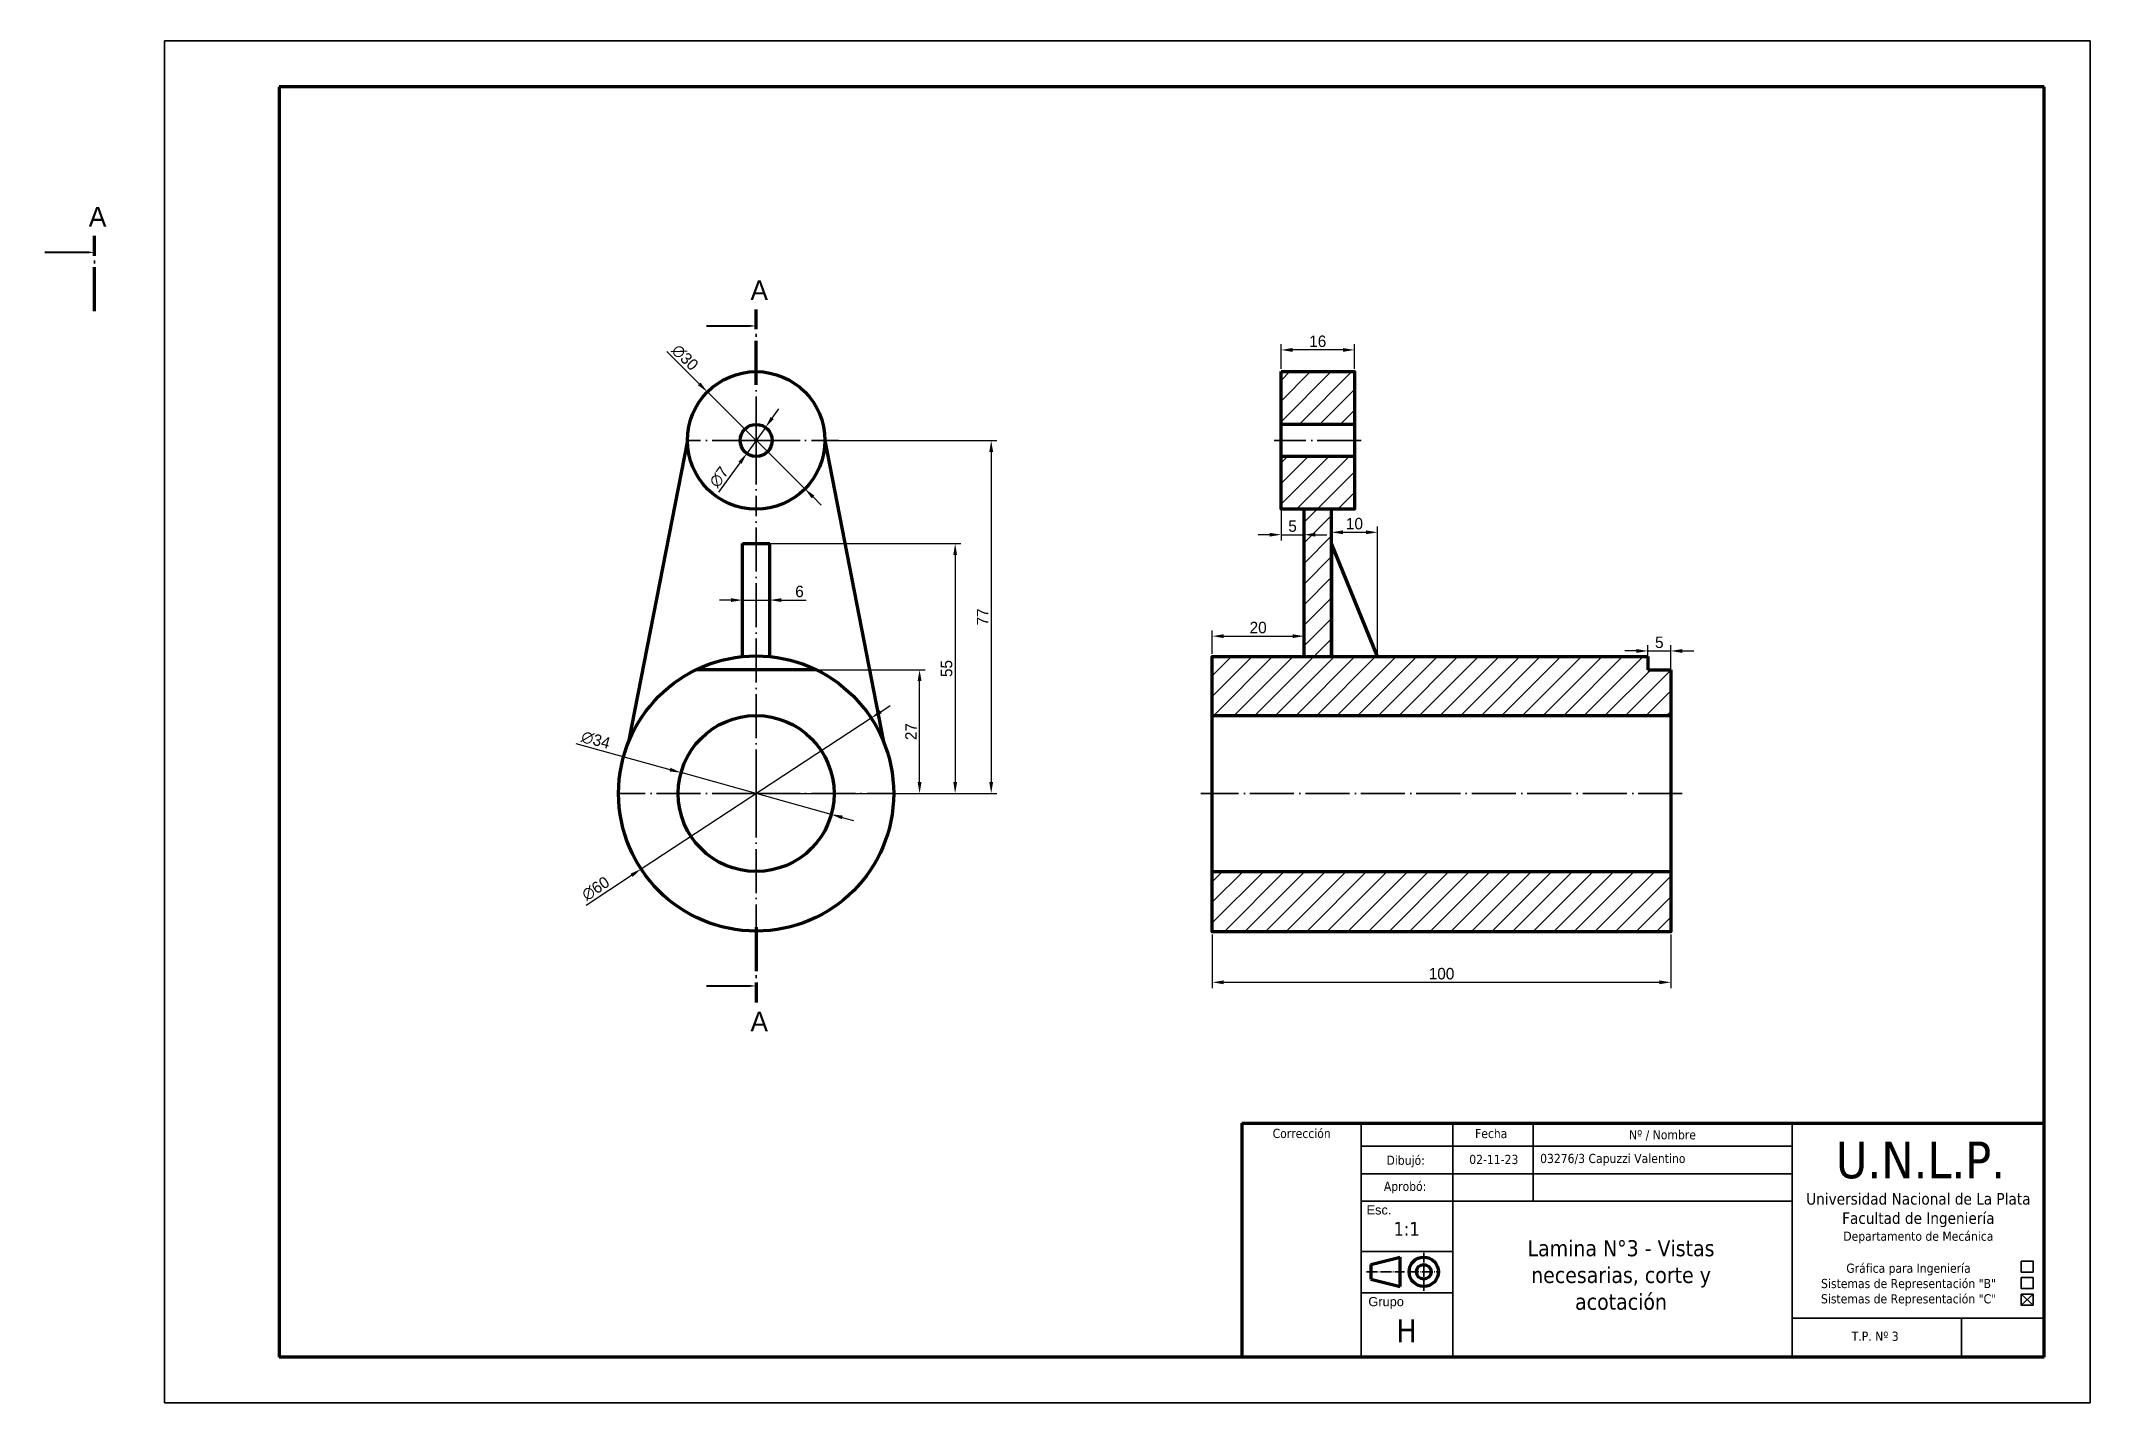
# Model space of a CAD drawing. Header units: millimetres. Extents: x 1050 to 1497, y 843 to 1140.
import ezdxf

# ---------------------------------------------------------------- set-up
doc = ezdxf.new("R2010")
doc.units = ezdxf.units.MM
doc.header["$LTSCALE"] = 0.4
doc.linetypes.add('ACAD_ISO04W100', pattern=[30, 24, -3, 0, -3])
for name, color, linetype, lineweight in [('Contornos Visibles', 7, 'Continuous', 70), ('Cotas', 3, 'Continuous', 35), ('Ejes', 4, 'ACAD_ISO04W100', 35), ('Ind Corte', 1, 'ACAD_ISO04W100', 70), ('Rayado', 2, 'Continuous', 35), ('Rotulo LINEAS Borde', 5, 'Continuous', 70), ('Rotulo LINEAS internas', 1, 'Continuous', 35), ('TEXTO', 4, 'Continuous', 35)]:
    doc.layers.add(name, color=color, linetype=linetype, lineweight=lineweight)
doc.dimstyles.new('ISO-25', dxfattribs={"dimtxt": 2.5, "dimasz": 2.5, "dimexe": 1.25, "dimexo": 0.625, "dimtad": 1, "dimdec": 0, "dimtxsty": 'Standard', "dimcen": 2.5, "dimadec": 0, "dimazin": 0, "dimtfac": 1, "dimtdec": 0, "dimtmove": 0, "dimatfit": 3, "dimfxl": 1, "dimarcsym": 0})
pattern_1 = [(45, (-624.6094, -164.699), (-2.245064, 2.245064), [])]

# ---------------------------------------------------------------- blocks, each defined once
blk = doc.blocks.new('*D1')
at = {"layer": 'Cotas', "color": 0, "lineweight": -2, "transparency": 16777216}
for p, q in [((1230.8, 992.6), (1180.64, 959.68)), ((1232.89, 993.97), (1234.98, 995.34)), ((1168.61, 951.79), (1178.55, 958.31))]:
    blk.add_line(p, q, dxfattribs=at)
at = {"layer": 'Cotas', "color": 0, "transparency": 16777216}
for points in [[(1232.66, 994.32), (1233.12, 993.62), (1230.8, 992.6)], [(1178.32, 958.66), (1178.78, 957.96), (1180.64, 959.68)]]:
    blk.add_solid(points, dxfattribs=at)
at = {"layer": 'Cotas', "color": 0, "transparency": 16777216, "insert": (1170.72, 955.41), "char_height": 2.5, "attachment_point": 5, "rotation": 33.2749}
blk.add_mtext('∅60', dxfattribs=at)
blk = doc.blocks.new('*D2')
at = {"layer": 'Cotas', "color": 0, "lineweight": -2, "transparency": 16777216}
for p, q in [((1166.42, 987.04), (1186.93, 981.35)), ((1222.1, 971.6), (1189.34, 980.69)), ((1224.51, 970.93), (1226.92, 970.26))]:
    blk.add_line(p, q, dxfattribs=at)
at = {"layer": 'Cotas', "color": 0, "transparency": 16777216}
for points in [[(1187.04, 981.76), (1186.82, 980.95), (1189.34, 980.69)], [(1224.62, 971.33), (1224.4, 970.53), (1222.1, 971.6)]]:
    blk.add_solid(points, dxfattribs=at)
at = {"layer": 'Cotas', "color": 0, "transparency": 16777216, "insert": (1170.73, 987.79), "char_height": 2.5, "attachment_point": 5, "rotation": 344.4958}
blk.add_mtext('∅34', dxfattribs=at)
blk = doc.blocks.new('*D3')
at = {"layer": 'Cotas', "color": 0, "lineweight": -2, "transparency": 16777216}
for p, q in [((1202.72, 1018.94), (1202.72, 1019.57)), ((1208.72, 1018.94), (1208.72, 1019.57)), ((1200.22, 1018.32), (1197.72, 1018.32)), ((1202.72, 1018.32), (1208.72, 1018.32)), ((1211.22, 1018.32), (1216.63, 1018.32))]:
    blk.add_line(p, q, dxfattribs=at)
at = {"layer": 'Cotas', "color": 0, "transparency": 16777216}
for points in [[(1200.22, 1018.73), (1200.22, 1017.9), (1202.72, 1018.32)], [(1211.22, 1018.73), (1211.22, 1017.9), (1208.72, 1018.32)]]:
    blk.add_solid(points, dxfattribs=at)
at = {"layer": 'Cotas', "color": 0, "transparency": 16777216, "insert": (1215.18, 1020.19), "char_height": 2.5, "attachment_point": 5}
blk.add_mtext('6', dxfattribs=at)
blk = doc.blocks.new('*D4')
at = {"layer": 'Cotas', "color": 0, "lineweight": -2, "transparency": 16777216}
for p, q in [((1186.21, 1072.52), (1193.3, 1065.47)), ((1216.36, 1042.57), (1195.08, 1063.71)), ((1218.13, 1040.81), (1219.91, 1039.05))]:
    blk.add_line(p, q, dxfattribs=at)
at = {"layer": 'Cotas', "color": 0, "transparency": 16777216}
for points in [[(1193.59, 1065.77), (1193.01, 1065.18), (1195.08, 1063.71)], [(1218.43, 1041.11), (1217.84, 1040.51), (1216.36, 1042.57)]]:
    blk.add_solid(points, dxfattribs=at)
at = {"layer": 'Cotas', "color": 0, "transparency": 16777216, "insert": (1190.19, 1071.21), "char_height": 2.5, "attachment_point": 5, "rotation": 315.1967}
blk.add_mtext('∅30', dxfattribs=at)
blk = doc.blocks.new('*D5')
at = {"layer": 'Cotas', "color": 0, "lineweight": -2, "transparency": 16777216}
for p, q in [((1209.23, 1058.01), (1210.69, 1060.03)), ((1207.77, 1055.98), (1203.67, 1050.3)), ((1197.58, 1041.86), (1202.21, 1048.28))]:
    blk.add_line(p, q, dxfattribs=at)
at = {"layer": 'Cotas', "color": 0, "transparency": 16777216}
for points in [[(1208.89, 1058.25), (1209.57, 1057.76), (1207.77, 1055.98)], [(1201.87, 1048.52), (1202.55, 1048.03), (1203.67, 1050.3)]]:
    blk.add_solid(points, dxfattribs=at)
at = {"layer": 'Cotas', "color": 0, "transparency": 16777216, "insert": (1197.64, 1045.15), "char_height": 2.5, "attachment_point": 5, "rotation": 54.1883}
blk.add_mtext('∅7', dxfattribs=at)
blk = doc.blocks.new('*D6')
at = {"layer": 'Cotas', "color": 0, "lineweight": -2, "transparency": 16777216}
for p, q in [((1219.56, 1053.14), (1258.24, 1053.14)), ((1256.99, 1050.64), (1256.99, 978.64)), ((1233.94, 976.14), (1258.24, 976.14))]:
    blk.add_line(p, q, dxfattribs=at)
at = {"layer": 'Cotas', "color": 0, "transparency": 16777216}
for points in [[(1256.58, 1050.64), (1257.41, 1050.64), (1256.99, 1053.14)], [(1256.58, 978.64), (1257.41, 978.64), (1256.99, 976.14)]]:
    blk.add_solid(points, dxfattribs=at)
at = {"layer": 'Cotas', "color": 0, "transparency": 16777216, "insert": (1255.12, 1014.64), "char_height": 2.5, "attachment_point": 5, "rotation": 90}
blk.add_mtext('77', dxfattribs=at)
blk = doc.blocks.new('*D7')
at = {"layer": 'Cotas', "color": 0, "lineweight": -2, "transparency": 16777216}
for p, q in [((1218.81, 1003.14), (1242.62, 1003.14)), ((1241.37, 978.64), (1241.37, 1000.64)), ((1236.34, 976.14), (1242.62, 976.14))]:
    blk.add_line(p, q, dxfattribs=at)
at = {"layer": 'Cotas', "color": 0, "transparency": 16777216}
for points in [[(1240.95, 1000.64), (1241.79, 1000.64), (1241.37, 1003.14)], [(1240.95, 978.64), (1241.79, 978.64), (1241.37, 976.14)]]:
    blk.add_solid(points, dxfattribs=at)
at = {"layer": 'Cotas', "color": 0, "transparency": 16777216, "insert": (1239.5, 989.64), "char_height": 2.5, "attachment_point": 5, "rotation": 90}
blk.add_mtext('27', dxfattribs=at)
blk = doc.blocks.new('*D8')
at = {"layer": 'Cotas', "color": 0, "lineweight": -2, "transparency": 16777216}
for p, q in [((1206.34, 1030.64), (1250.38, 1030.64)), ((1249.13, 1028.14), (1249.13, 978.64)), ((1206.34, 976.14), (1250.38, 976.14))]:
    blk.add_line(p, q, dxfattribs=at)
at = {"layer": 'Cotas', "color": 0, "transparency": 16777216}
for points in [[(1248.72, 1028.14), (1249.55, 1028.14), (1249.13, 1030.64)], [(1248.72, 978.64), (1249.55, 978.64), (1249.13, 976.14)]]:
    blk.add_solid(points, dxfattribs=at)
at = {"layer": 'Cotas', "color": 0, "transparency": 16777216, "insert": (1247.26, 1003.39), "char_height": 2.5, "attachment_point": 5, "rotation": 90}
blk.add_mtext('55', dxfattribs=at)
blk = doc.blocks.new('*D9')
at = {"layer": 'Cotas', "color": 0, "lineweight": -2, "transparency": 16777216}
for p, q in [((1320.22, 1068.77), (1320.22, 1074.12)), ((1333.72, 1072.87), (1322.72, 1072.87)), ((1336.22, 1068.77), (1336.22, 1074.12))]:
    blk.add_line(p, q, dxfattribs=at)
at = {"layer": 'Cotas', "color": 0, "transparency": 16777216}
for points in [[(1322.72, 1073.28), (1322.72, 1072.45), (1320.22, 1072.87)], [(1333.72, 1073.28), (1333.72, 1072.45), (1336.22, 1072.87)]]:
    blk.add_solid(points, dxfattribs=at)
at = {"layer": 'Cotas', "color": 0, "transparency": 16777216, "insert": (1328.22, 1074.74), "char_height": 2.5, "attachment_point": 5}
blk.add_mtext('16', dxfattribs=at)
blk = doc.blocks.new('*D12')
at = {"layer": 'Cotas', "color": 0, "lineweight": -2, "transparency": 16777216}
for p, q in [((1305.22, 945.37), (1305.22, 933.72)), ((1405.22, 945.37), (1405.22, 933.72)), ((1307.72, 934.97), (1402.72, 934.97))]:
    blk.add_line(p, q, dxfattribs=at)
at = {"layer": 'Cotas', "color": 0, "transparency": 16777216}
for points in [[(1307.72, 935.39), (1307.72, 934.55), (1305.22, 934.97)], [(1402.72, 935.39), (1402.72, 934.55), (1405.22, 934.97)]]:
    blk.add_solid(points, dxfattribs=at)
at = {"layer": 'Cotas', "color": 0, "transparency": 16777216, "insert": (1355.22, 936.84), "char_height": 2.5, "attachment_point": 5}
blk.add_mtext('100', dxfattribs=at)
blk = doc.blocks.new('*D16')
at = {"layer": 'Cotas', "color": 0, "lineweight": -2, "transparency": 16777216}
for p, q in [((1305.22, 1006.62), (1305.22, 1011.7)), ((1307.72, 1010.45), (1322.72, 1010.45)), ((1325.22, 1006.62), (1325.22, 1011.7))]:
    blk.add_line(p, q, dxfattribs=at)
at = {"layer": 'Cotas', "color": 0, "transparency": 16777216}
for points in [[(1307.72, 1010.87), (1307.72, 1010.03), (1305.22, 1010.45)], [(1322.72, 1010.87), (1322.72, 1010.03), (1325.22, 1010.45)]]:
    blk.add_solid(points, dxfattribs=at)
at = {"layer": 'Cotas', "color": 0, "transparency": 16777216, "insert": (1315.22, 1012.32), "char_height": 2.5, "attachment_point": 5}
blk.add_mtext('20', dxfattribs=at)
blk = doc.blocks.new('*D17')
at = {"layer": 'Cotas', "color": 0, "lineweight": -2, "transparency": 16777216}
for p, q in [((1331.22, 1030.62), (1331.22, 1034.35)), ((1333.72, 1033.1), (1338.72, 1033.1)), ((1341.22, 1006.62), (1341.22, 1034.35))]:
    blk.add_line(p, q, dxfattribs=at)
at = {"layer": 'Cotas', "color": 0, "transparency": 16777216}
for points in [[(1333.72, 1033.52), (1333.72, 1032.68), (1331.22, 1033.1)], [(1338.72, 1033.52), (1338.72, 1032.68), (1341.22, 1033.1)]]:
    blk.add_solid(points, dxfattribs=at)
at = {"layer": 'Cotas', "color": 0, "transparency": 16777216, "insert": (1336.22, 1034.97), "char_height": 2.5, "attachment_point": 5}
blk.add_mtext('10', dxfattribs=at)
blk = doc.blocks.new('*D19')
at = {"layer": 'Cotas', "color": 0, "lineweight": -2, "transparency": 16777216}
for p, q in [((1397.72, 1007.23), (1395.22, 1007.23)), ((1400.22, 1005.97), (1400.22, 1008.48)), ((1400.22, 1007.23), (1405.22, 1007.23)), ((1405.22, 1003.15), (1405.22, 1008.48)), ((1407.72, 1007.23), (1410.22, 1007.23))]:
    blk.add_line(p, q, dxfattribs=at)
at = {"layer": 'Cotas', "color": 0, "transparency": 16777216}
for points in [[(1397.72, 1007.64), (1397.72, 1006.81), (1400.22, 1007.23)], [(1407.72, 1007.64), (1407.72, 1006.81), (1405.22, 1007.23)]]:
    blk.add_solid(points, dxfattribs=at)
at = {"layer": 'Cotas', "color": 0, "transparency": 16777216, "insert": (1402.72, 1009.1), "char_height": 2.5, "attachment_point": 5}
blk.add_mtext('5', dxfattribs=at)
blk = doc.blocks.new('*D20')
at = {"layer": 'Cotas', "color": 0, "lineweight": -2, "transparency": 16777216}
for p, q in [((1320.22, 1038.15), (1320.22, 1031.33)), ((1325.22, 1037.52), (1325.22, 1031.33)), ((1317.72, 1032.58), (1315.22, 1032.58)), ((1320.22, 1032.58), (1325.22, 1032.58)), ((1327.72, 1032.58), (1330.22, 1032.58))]:
    blk.add_line(p, q, dxfattribs=at)
at = {"layer": 'Cotas', "color": 0, "transparency": 16777216}
for points in [[(1317.72, 1032.99), (1317.72, 1032.16), (1320.22, 1032.58)], [(1327.72, 1032.99), (1327.72, 1032.16), (1325.22, 1032.58)]]:
    blk.add_solid(points, dxfattribs=at)
at = {"layer": 'Cotas', "color": 0, "transparency": 16777216, "insert": (1322.72, 1034.45), "char_height": 2.5, "attachment_point": 5}
blk.add_mtext('5', dxfattribs=at)

msp = doc.modelspace()

# ---------------------------------------------------------------- hatches: boundary and pattern name
at = {"layer": 'Rayado'}
h = msp.add_hatch(dxfattribs=at)
h.set_pattern_fill('ANSI31', color=256)
h.set_pattern_definition(pattern_1)
h.paths.add_polyline_path([(1336.22, 1049.64), (1320.22, 1049.64), (1320.22, 1038.14), (1336.22, 1038.14)])
h.paths.add_polyline_path([(1405.22, 1003.14), (1400.22, 1003.14), (1400.22, 1005.99), (1305.22, 1005.99), (1305.22, 993.14), (1405.22, 993.14)])
h.paths.add_polyline_path([(1331.22, 1030.64), (1331.22, 1038.14), (1325.22, 1038.14), (1325.22, 1005.99), (1331.22, 1005.99)])
h.paths.add_polyline_path([(1405.22, 959.14), (1305.22, 959.14), (1305.22, 945.99), (1405.22, 945.99)])
h.paths.add_polyline_path([(1336.22, 1068.14), (1320.22, 1068.14), (1320.22, 1056.64), (1336.22, 1056.64)])
h = msp.add_hatch(dxfattribs=at)
h.set_pattern_fill('ANSI31', color=256)
h.set_pattern_definition(pattern_1)
h.paths.add_polyline_path([(1336.22, 1056.64), (1336.22, 1068.14), (1320.22, 1068.14), (1320.22, 1056.64)])

# ---------------------------------------------------------------- linework, layer by layer
at = {"layer": 'Contornos Visibles'}
for p, q in [((1336.22, 1056.64), (1320.22, 1056.64)), ((1190.72, 1053.14), (1177.91, 987.4)), ((1220.72, 1053.14), (1233.52, 987.4)), ((1336.22, 1049.64), (1320.22, 1049.64)), ((1325.22, 1005.99), (1325.22, 1038.14)), ((1331.22, 1005.99), (1331.22, 1038.14)), ((1202.72, 1005.99), (1202.72, 1030.64)), ((1202.72, 1030.64), (1208.72, 1030.64)), ((1208.72, 1005.99), (1208.72, 1030.64)), ((1331.22, 1030.64), (1331.22, 1005.99)), ((1331.22, 1030.64), (1331.22, 1005.99)), ((1341.22, 1005.99), (1331.22, 1030.64)), ((1208.72, 1005.99), (1208.72, 1005.99)), ((1400.22, 1005.99), (1400.22, 1003.14)), ((1218.79, 1003.14), (1192.64, 1003.14)), ((1205.72, 1003.14), (1205.72, 1003.14)), ((1400.22, 1003.14), (1405.22, 1003.14)), ((1305.22, 993.14), (1405.22, 993.14)), ((1305.22, 959.14), (1405.22, 959.14)), ((1339.79, 873.44), (1346.19, 875.04)), ((1339.79, 870.24), (1346.19, 868.64))]:
    msp.add_line(p, q, dxfattribs=at)
msp.add_lwpolyline([(1320.22, 1068.14), (1336.22, 1068.14), (1336.22, 1038.14), (1320.22, 1038.14)], close=True, dxfattribs=at)
for points in [[(1405.22, 1003.14), (1405.22, 945.99), (1305.22, 945.99), (1305.22, 1005.99), (1400.22, 1005.99)], [(1339.79, 873.44), (1339.79, 870.24)], [(1346.19, 868.64), (1346.19, 875.04)]]:
    msp.add_lwpolyline(points, dxfattribs=at)
for centre, radius in [((1205.72, 1053.14), 15), ((1205.72, 1053.14), 3.5), ((1205.72, 976.14), 30), ((1205.72, 976.14), 17), ((1351.34, 871.84), 3.2), ((1351.34, 871.84), 1.6)]:
    msp.add_circle(centre, radius, dxfattribs=at)
at = {"layer": 'Cotas', "color": 3}
for p, q in [((1496.66, 1140.24), (1076.66, 1140.24)), ((1076.66, 1140.24), (1076.66, 843.24)), ((1496.66, 843.24), (1496.66, 1140.24)), ((1076.66, 843.24), (1496.66, 843.24))]:
    msp.add_line(p, q, dxfattribs=at)
at = {"layer": 'Cotas'}
msp.add_line((1311.66, 853.24), (1486.66, 853.24), dxfattribs=at)
at = {"layer": 'Ejes'}
for p, q in [((1205.72, 1053.14), (1205.72, 1068.14)), ((1205.72, 1053.14), (1190.72, 1053.14)), ((1205.72, 1053.14), (1223.72, 1053.14)), ((1205.72, 1053.14), (1205.72, 1038.14)), ((1337.72, 1053.14), (1318.72, 1053.14)), ((1205.72, 976.14), (1205.72, 1038.14)), ((1205.72, 976.14), (1175.72, 976.14)), ((1205.72, 976.14), (1235.72, 976.14)), ((1205.72, 976.14), (1205.72, 946.14)), ((1407.72, 976.14), (1302.72, 976.14))]:
    msp.add_line(p, q, dxfattribs=at)
at = {"layer": 'Ejes', "ltscale": 0.25}
for p, q in [((1351.34, 867.68), (1351.34, 876)), ((1338.83, 871.84), (1347.15, 871.84)), ((1347.84, 871.84), (1354.84, 871.84))]:
    msp.add_line(p, q, dxfattribs=at)
at = {"layer": 'Ind Corte'}
for p, q in [((1061.4, 1081.29), (1061.4, 1097.73)), ((1205.72, 1065.26), (1205.72, 1081.7)), ((1205.72, 947.03), (1205.72, 930.59))]:
    msp.add_line(p, q, dxfattribs=at)
for points in [[(1061.4, 1094.14, 0, 1.6, 0), (1056.3, 1094.14, 0.4, 0.4, 0), (1050.53, 1094.14, 0.4, 0.4, 0)], [(1205.72, 1078.1, 0, 1.6, 0), (1200.62, 1078.1, 0.4, 0.4, 0), (1194.85, 1078.1, 0.4, 0.4, 0)], [(1205.72, 934.18, 0, 1.6, 0), (1200.62, 934.18, 0.4, 0.4, 0), (1194.85, 934.18, 0.4, 0.4, 0)]]:
    msp.add_lwpolyline(points, format="xyseb", dxfattribs=at)
at = {"layer": 'Rotulo LINEAS Borde'}
for p, q in [((1486.66, 1130.24), (1101.66, 1130.24)), ((1101.66, 1130.24), (1101.66, 853.24)), ((1486.66, 853.24), (1486.66, 1130.24)), ((1311.66, 904.24), (1311.66, 853.24)), ((1311.66, 904.24), (1486.66, 904.24)), ((1486.66, 853.24), (1101.66, 853.24))]:
    msp.add_line(p, q, dxfattribs=at)
at = {"layer": 'Rotulo LINEAS internas'}
for p, q in [((1337.66, 904.24), (1337.66, 853.24)), ((1357.66, 904.24), (1357.66, 853.24)), ((1375.21, 904.24), (1375.21, 887.24)), ((1431.66, 904.24), (1431.66, 853.24)), ((1431.66, 899.24), (1337.66, 899.24)), ((1431.66, 893.24), (1337.66, 893.24)), ((1431.66, 887.24), (1337.66, 887.24)), ((1357.66, 876.24), (1337.66, 876.24)), ((1357.66, 876.24), (1357.66, 867.24)), ((1481.68, 871.78), (1481.68, 874.19)), ((1337.66, 867.24), (1357.66, 867.24)), ((1484.26, 866.97), (1481.68, 864.57)), ((1481.68, 866.97), (1484.26, 864.57)), ((1431.66, 861.74), (1486.66, 861.74)), ((1468.66, 861.74), (1468.66, 853.24))]:
    msp.add_line(p, q, dxfattribs=at)
for points in [[(1481.68, 874.19), (1484.26, 874.19), (1484.26, 871.78), (1481.68, 871.78)], [(1481.68, 870.58), (1484.26, 870.58), (1484.26, 868.18), (1481.68, 868.18)], [(1481.68, 866.98), (1484.26, 866.98), (1484.26, 864.57), (1481.68, 864.57)]]:
    msp.add_lwpolyline(points, close=True, dxfattribs=at)

# ---------------------------------------------------------------- texts
at = {"layer": 'Ind Corte', "char_height": 4.32}
for insert, attachment_point in [((1060.15, 1104.07), 1), ((1204.47, 1088.04), 1), ((1204.47, 924.25), 7)]:
    msp.add_mtext_dynamic_manual_height_columns('A', width=4.7053, gutter_width=15, heights=[0], dxfattribs=dict(at, insert=insert, attachment_point=attachment_point))
at = {"layer": 'TEXTO', "attachment_point": 5}
for s, insert, char_height, width in [('{\\fTahoma|b0|i0|c0|p0;Corrección}', (1324.71, 902), 2, 19.4631), ('{\\fTahoma|b0|i0|c0|p0;\\H0.7937x;Fecha}', (1366.05, 901.99), 2.52, 17.4427), ('{\\fTahoma|b0|i0|c0|p34;Nº / Nombre }', (1403.41, 901.6), 2, 55), ('{\\fTahoma|b0|i0|c0|p0;\\H1.6x;U.N.L.P.}', (1459.67, 896.17), 5, 35.4565), ('{\\fTahoma|b0|i0|c0|p34;Dibujó:}', (1347.39, 895.89), 2, 19.4631), ('{\\fTahoma|b0|i0|c0|p34;02-11-23}', (1366.62, 896.33), 2, 20.2884), ('{\\fTahoma|b0|i0|c0|p34;03276/3 Capuzzi Valentino}', (1392.57, 896.28), 2, 55), ('{\\fTahoma|b0|i0|c0|p34;Aprobó:}', (1347.27, 890.21), 2, 19.4631), ('{\\fArial|b0|i0|c0|p0;Esc.}', (1341.57, 885.33), 2, 19.4631), ('{\\fTahoma|b0|i0|c0|p34;Universidad Nacional de La Plata\\PFacultad de Ingeniería\\P\\H0.79365x;Departamento de Mecánica}', (1459.22, 883.53), 2.52, 55), ('{\\fTahoma|b0|i0|c0|p34;1:1}', (1347.6, 881.19), 3, 55), ('{\\fTahoma|b0|i0|c0|p34;Lamina N°3 - Vistas necesarias, corte y acotación}', (1394.37, 871.12), 3.5, 55), ('{\\fTahoma|b0|i0|c0|p34;Gráfica para Ingeniería\\PSistemas de Representación "B" \\PSistemas de Representación "C"}', (1457.08, 869.01), 2, 55), ('{\\fArial|b0|i0|c0|p34;Grupo}', (1343.13, 865.04), 2, 19.4631), ('{\\fTahoma|b0|i0|c0|p34;H}', (1347.6, 858.97), 5, 55), ('{\\fTahoma|b0|i0|c0|p34;T.P. Nº 3}', (1449.8, 857.78), 2, 23.2265)]:
    msp.add_mtext(s, dxfattribs=dict(at, insert=insert, char_height=char_height, width=width))

# ---------------------------------------------------------------- dimensions: what is measured, and where the dimension line sits
at = {"layer": 'Cotas'}
for p1, p2, picture, middle in [((1216.36, 1042.57), (1195.08, 1063.71), '*D4', (1190.19, 1071.21)), ((1207.77, 1055.98), (1203.67, 1050.3), '*D5', (1197.64, 1045.15))]:
    dim = msp.add_diameter_dim_2p(p1=p1, p2=p2, dimstyle='ISO-25', dxfattribs=at)
    dim.commit()
    dim.dimension.update_dxf_attribs({"geometry": picture, "text_midpoint": middle})
for base, p1, p2, picture, middle in [((1320.22, 1072.87), (1336.22, 1068.14), (1320.22, 1068.14), '*D9', (1328.22, 1074.74)), ((1325.22, 1032.58), (1320.22, 1038.78), (1325.22, 1038.14), '*D20', (1322.72, 1034.45)), ((1341.22, 1033.1), (1331.22, 1030), (1341.22, 1005.99), '*D17', (1336.22, 1034.97)), ((1325.22, 1010.45), (1305.22, 1005.99), (1325.22, 1005.99), '*D16', (1315.22, 1012.32)), ((1405.22, 1007.23), (1400.22, 1005.34), (1405.22, 1002.52), '*D19', (1402.72, 1009.1)), ((1405.22, 934.97), (1305.22, 945.99), (1405.22, 945.99), '*D12', (1355.22, 936.84))]:
    dim = msp.add_linear_dim(base=base, p1=p1, p2=p2, dimstyle='ISO-25', dxfattribs=at)
    dim.commit()
    dim.dimension.update_dxf_attribs({"geometry": picture, "text_midpoint": middle})
dim = msp.add_linear_dim(base=(1256.99, 976.14), p1=(1218.94, 1053.14), p2=(1233.31, 976.14), angle=90, dimstyle='ISO-25', dxfattribs=at)
dim.commit()
dim.dimension.update_dxf_attribs({"geometry": '*D6', "text_midpoint": (1256.99, 1014.64), "dimtype": 160})
dim = msp.add_aligned_dim(p1=(1205.71806877, 1030.6416796), p2=(1205.71806877, 976.1416796), distance=43.41453435, dimstyle='ISO-25', dxfattribs=at)
dim.commit()
dim.dimension.update_dxf_attribs({"geometry": '*D8', "text_midpoint": (1247.25760312, 1003.3916796)})
dim = msp.add_linear_dim(base=(1208.72, 1018.32), p1=(1202.72, 1018.32), p2=(1208.72, 1018.32), dimstyle='ISO-25', dxfattribs=at)
dim.commit()
dim.dimension.update_dxf_attribs({"geometry": '*D3', "text_midpoint": (1215.18, 1018.32), "dimtype": 160})
dim = msp.add_linear_dim(base=(1241.37, 1003.14), p1=(1235.72, 976.14), p2=(1218.18, 1003.14), angle=90, dimstyle='ISO-25', dxfattribs=at)
dim.commit()
dim.dimension.update_dxf_attribs({"geometry": '*D7', "text_midpoint": (1239.5, 989.64)})
for p1, p2, picture, middle in [((1230.8, 992.6), (1180.64, 959.68), '*D1', (1171.75, 953.85)), ((1222.1, 971.6), (1189.34, 980.69), '*D2', (1170.23, 985.99))]:
    dim = msp.add_diameter_dim_2p(p1=p1, p2=p2, dimstyle='ISO-25', dxfattribs=at)
    dim.commit()
    dim.dimension.update_dxf_attribs({"geometry": picture, "text_midpoint": middle, "dimtype": 163})

doc.saveas('drawing.dxf')
